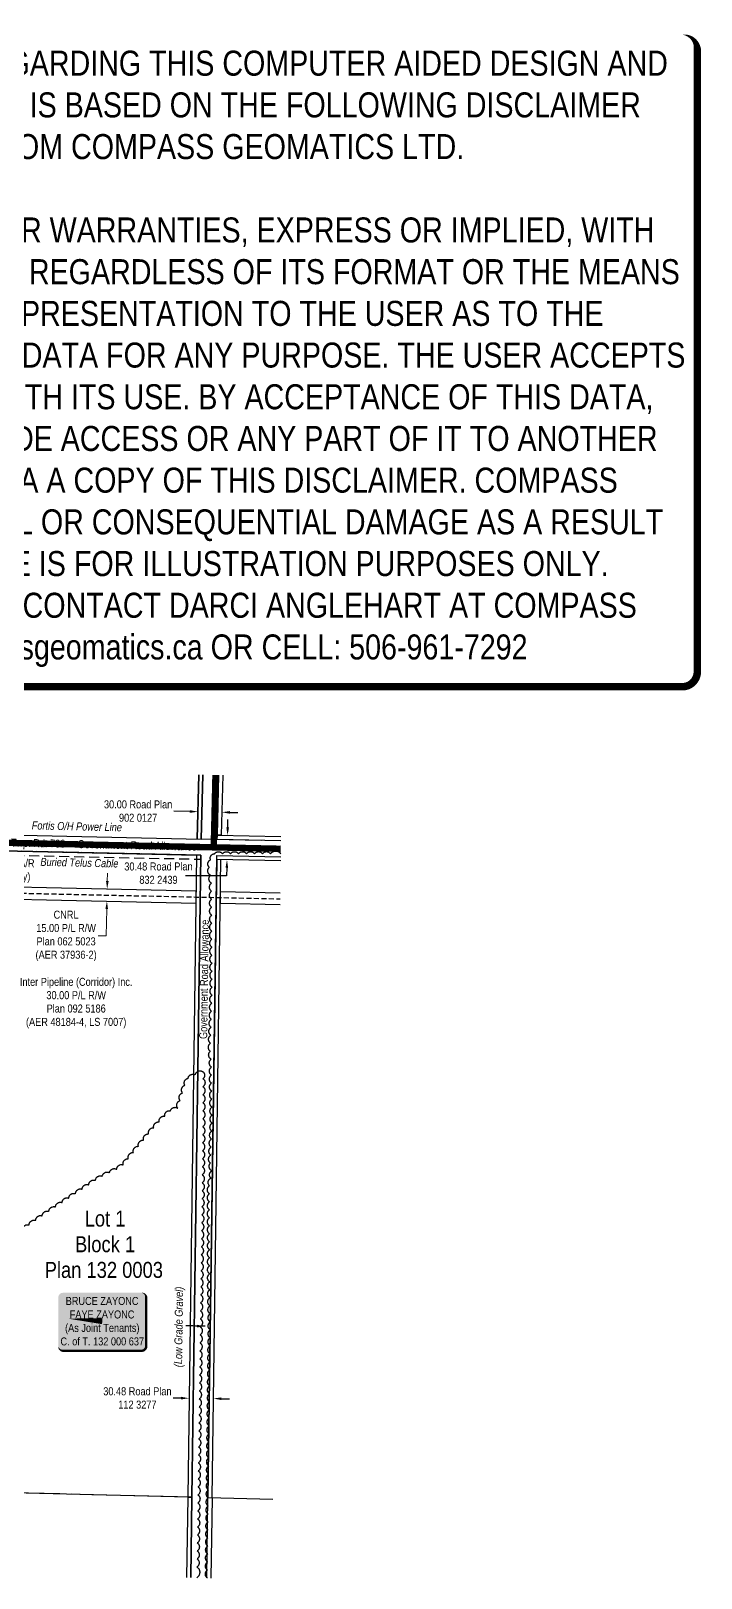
# Model space of a CAD drawing. Extents: x 404549 to 406523, y 6097526 to 6099469.
# Drawn here: x 405685 to 406523, y 6097536 to 6099469 of the extents above; entities that cross this region are included whole.
import ezdxf
from ezdxf.enums import TextEntityAlignment as Align

# ---------------------------------------------------------------- set-up
doc = ezdxf.new("R2010")
doc.units = 0
doc.header["$LTSCALE"] = 5
doc.header["$PDSIZE"] = 0.5
for name, pattern in [('0', [1, 1, 0]), ('foc-ACCESSROAD', [3.75, 2.5, -1.25]), ('foc-QUARTERLINE', [33, 25, -3, 2, -3]), ('UG_PIPE', [1.875, 1.25, -0.625])]:
    doc.linetypes.add(name, pattern=pattern)
doc.layers.get('Defpoints').update_dxf_attribs({"color": 9})
for name, color, linetype in [('AS-PIPE-UG', 44, 'UG_PIPE'), ('AS-POWER', 104, 'foc-POWER'), ('AS-POWER-T', 104, 'Continuous'), ('AS-ROADS', 254, 'Continuous'), ('AS-TELUS', 224, 'foc-TEL'), ('C-SYMBOL', 7, 'Continuous'), ('CG-NOTES', 7, 'Continuous'), ('F-AR', 190, 'foc-ACCESSROAD'), ('F-RW', 190, 'Continuous'), ('L-ROAD-T', 7, 'Continuous'), ('L-SEC', 7, 'Continuous'), ('L-SECQ', 8, 'foc-QUARTERLINE'), ('L-TITLEDB', 4, 'Continuous'), ('L-TITLEDB-T', 4, 'Continuous'), ('P-PROPOSED-T', 10, 'Continuous'), ('T-BUSH', 110, '0')]:
    doc.layers.add(name, color=color, linetype=linetype)
doc.layers.add('DISCLAIMER', color=7, linetype='Continuous', plot=False)
for name, color, linetype, lineweight in [('F-RW-T', 190, 'Continuous', 9), ('P-TEMP-T', 46, 'Continuous', 18), ('T-TEXT', 48, 'Continuous', 18)]:
    doc.layers.add(name, color=color, linetype=linetype, lineweight=lineweight)
doc.styles.add('175L', font='ARIALN.TTF', dxfattribs={"height": 20})
doc.styles.add('80', font='ARIALN.TTF', dxfattribs={"height": 10})
doc.styles.add('80CG', font='ARIALN.TTF', dxfattribs={"height": 10})
doc.styles.add('80L', font='ARIALN.TTF', dxfattribs={"height": 10})
doc.styles.add('80LS', font='ARIALNI.TTF', dxfattribs={"height": 10})
doc.styles.add('foc-LtypeFont', font='ARIALN.TTF', dxfattribs={"height": 7.35})
doc.linetypes.add('foc-POWER', pattern='A,6,-1,["P",foc-LtypeFont,S=0.2,R=0,X=-0.625,Y=-0.75],-1.24,4', length=12.24)
doc.linetypes.add('foc-POWER-NOLINE', pattern='A,0,-4,["P",foc-LtypeFont,S=0.2,R=0,X=-0.625,Y=-0.75],-8.24', length=12.24)
doc.linetypes.add('foc-TEL', pattern='A,2,-1,["T",foc-LtypeFont,S=0.2,R=0,X=-0.425,Y=-0.75],-1.24,8', length=12.24)
doc.linetypes.add('foc-TEL-NOLINE', pattern='A,0,-2,["T",foc-LtypeFont,S=0.2,R=0,X=-0.425,Y=-0.75],-10.24', length=12.24)
doc.dimstyles.new('Compass 5 000', dxfattribs={"dimscale": 5, "dimtxt": 9, "dimasz": 2, "dimexe": 0.2, "dimexo": 0.0625, "dimgap": 0.5, "dimtad": 0, "dimtih": 1, "dimtoh": 1, "dimzin": 0, "dimdsep": 46, "dimtxsty": '80CG', "dimcen": 0.1, "dimse1": 1, "dimse2": 1, "dimclrd": 256, "dimclrt": 256, "dimaunit": 1, "dimadec": 4, "dimazin": 0, "dimtfac": 0.06, "dimtofl": 0, "dimtmove": 0, "dimatfit": 1, "dimfxl": 0.2, "dimtolj": 1, "dimtzin": 0, "dimlwd": -1, "dimarcsym": 0})

# ---------------------------------------------------------------- blocks, each defined once
blk = doc.blocks.new('*U427')
h = blk.add_hatch(color=59)
edge = h.paths.add_edge_path()
edge.add_line((-49, -37), (49, -37))
edge.add_arc((49, -31), 6, 270, 360)
edge.add_line((55, -31), (55, 29.5))
edge.add_arc((49, 29.5), 6, 0, 90)
edge.add_line((49, 35.5), (-49, 35.5))
edge.add_arc((-49, 29.5), 6, 90, 180)
edge.add_line((-55, 29.5), (-55, -31))
edge.add_arc((-49, -31), 6, 180, 270)
at = {"color": 1, "flags": 128}
blk.add_lwpolyline([(-49, -37, 3, 3, 0), (49, -37, 3, 3, 0.414214), (55, -31, 3, 3, 0), (55, 29.5, 3, 0, 0.414214), (49, 35.5, 0, 0, 0), (-49, 35.5, 0, 0, 0.414214), (-55, 29.5, 0, 0, 0), (-55, -31, 0, 3, 0.414214)], format="xyseb", close=True, dxfattribs=at)
blk.add_lwpolyline([(-42.9, 3.2, 0, 7.5, 0), (0, 0, 0, 0, 0)], format="xyseb", dxfattribs=at)
at = {"color": 1, "style": '80'}
blk.add_attdef('ENTER_TEXT_001', (-36, -5), '', height=10, dxfattribs=at)
blk = doc.blocks.new('*D429')
at = {"layer": 'Defpoints', "color": 0, "transparency": 16777216}
for p in [(405551.9, 6098253), (405525.7, 6097829.2), (405555.8, 6097829.4)]:
    blk.add_point(p, dxfattribs=at)
at = {"layer": 'P-PROPOSED-T', "color": 240, "transparency": 16777216}
for p, q in [((405511.8, 6098252.6), (405501.8, 6098252.5)), ((405561.9, 6098253.1), (405670.2, 6098254.1))]:
    blk.add_line(p, q, dxfattribs=at)
for points in [[(405511.7, 6098254.3), (405511.8, 6098250.9), (405521.8, 6098252.7)], [(405561.8, 6098254.7), (405561.9, 6098251.4), (405551.9, 6098253)]]:
    blk.add_solid(points, dxfattribs=at)
at = {"layer": 'P-PROPOSED-T', "transparency": 16777216, "insert": (405742, 6098254.1), "char_height": 10, "attachment_point": 5, "style": '80CG'}
blk.add_mtext('\\A1;Inter Pipeline (Corridor) Inc.\\P30.00 P/L R/W\\PPlan 092 5186\\P(AER 48184-4, LS 7007)', dxfattribs=at)
blk = doc.blocks.new('*D431')
at = {"layer": 'Defpoints', "color": 0, "transparency": 16777216}
for p in [(405888.5, 6098147.9), (405918.9, 6098147.5), (405883, 6097760.4)]:
    blk.add_point(p, dxfattribs=at)
at = {"layer": 'L-TITLEDB-T', "transparency": 16777216}
for p, q in [((405873, 6097760.5), (405863, 6097760.7)), ((405923.5, 6097759.8), (405933.5, 6097759.7))]:
    blk.add_line(p, q, dxfattribs=at)
for points in [[(405873.1, 6097762.2), (405873, 6097758.9), (405883, 6097760.4)], [(405923.5, 6097761.5), (405923.5, 6097758.2), (405913.5, 6097760)]]:
    blk.add_solid(points, dxfattribs=at)
at = {"layer": 'L-TITLEDB-T', "transparency": 16777216, "insert": (405818.5, 6097760.7), "char_height": 10, "attachment_point": 5, "style": '80CG'}
blk.add_mtext('\\A1;30.48 Road Plan\\P112 3277', dxfattribs=at)
blk = doc.blocks.new('*D433')
at = {"layer": 'Defpoints', "color": 0, "transparency": 16777216}
for p in [(405894, 6098493.2), (405893.5, 6098472.2), (405923.5, 6098471.5)]:
    blk.add_point(p, dxfattribs=at)
at = {"layer": 'L-TITLEDB-T', "transparency": 16777216}
for p, q in [((405884, 6098493.4), (405863.9, 6098493.9)), ((405934, 6098492.2), (405944, 6098492))]:
    blk.add_line(p, q, dxfattribs=at)
for points in [[(405884.1, 6098495.1), (405884, 6098491.7), (405894, 6098493.2)], [(405934.1, 6098493.9), (405934, 6098490.6), (405924, 6098492.5)]]:
    blk.add_solid(points, dxfattribs=at)
at = {"layer": 'L-TITLEDB-T', "transparency": 16777216, "insert": (405819.4, 6098493.9), "char_height": 10, "attachment_point": 5, "style": '80CG'}
blk.add_mtext('\\A1;30.00 Road Plan\\P902 0127', dxfattribs=at)
blk = doc.blocks.new('*D435')
at = {"layer": 'Defpoints', "color": 0, "transparency": 16777216}
for p in [(405775.9, 6098396.6), (405775.6, 6098381.6), (405780.4, 6098381.5)]:
    blk.add_point(p, dxfattribs=at)
at = {"layer": 'F-RW-T', "transparency": 16777216}
for p, q in [((405780.9, 6098406.5), (405781.1, 6098416.5)), ((405780.2, 6098371.5), (405779.4, 6098338)), ((405779.4, 6098338), (405769.4, 6098338))]:
    blk.add_line(p, q, dxfattribs=at)
for points in [[(405779.3, 6098406.6), (405782.6, 6098406.5), (405780.7, 6098396.5)], [(405778.5, 6098371.5), (405781.8, 6098371.5), (405780.4, 6098381.5)]]:
    blk.add_solid(points, dxfattribs=at)
at = {"layer": 'F-RW-T', "transparency": 16777216, "insert": (405729.4, 6098338), "char_height": 10, "attachment_point": 5, "style": '80CG'}
blk.add_mtext('\\A1;CNRL\\P15.00 P/L R/W\\PPlan 062 5023\\P(AER 37936-2)', dxfattribs=at)
blk = doc.blocks.new('Disclaimer_Legal')
at = {"layer": 'DISCLAIMER', "color": 254, "flags": 128}
blk.add_lwpolyline([(-3612.9, -1104.6, 37.5, 37.5, 0), (4096.1, -1104.6, 37.5, 37.5, 0.414214), (4171.1, -1029.6, 37.5, 37.5, 0), (4171.1, 2078.7, 37.5, 0, 0.414214), (4096.1, 2153.7, 0, 0, 0), (-3612.9, 2153.7, 0, 0, 0.414214), (-3687.9, 2078.7, 0, 0, 0), (-3687.9, -1029.6, 0, 37.5, 0.414214)], format="xyseb", close=True, dxfattribs=at)
at = {"layer": 'DISCLAIMER', "color": 254, "insert": (241.6, 533.9), "char_height": 125, "width": 7717.568, "attachment_point": 5, "style": '80'}
blk.add_mtext('NOTICE TO THE CORPORATION, PERSON &/OR PERSONS REGARDING THIS COMPUTER AIDED DESIGN AND DRAFTING (CADD) FILES. ACCEPTANCE OF THE CADD DATA IS BASED ON THE FOLLOWING DISCLAIMER WHICH COVERS ALL CADD DATA RECIEVED FROM COMPASS GEOMATICS LTD.\\P{\\fArial Narrow|b1|i0|c0|p34;DISCLAIMER}\\PCOMPASS GEOMATICS LTD. MAKES NO REPRESENTATION OR WARRANTIES, EXPRESS OR IMPLIED, WITH RESPECT TO THE REUSE OF THE DATA PROVIDED HEREWITH, REGARDLESS OF ITS FORMAT OR THE MEANS OF ITS TRANSMISSION. THERE IS NO GUARANTEE OR REPRESENTATION TO THE USER AS TO THE ACCURACY, CURRENCY, SUITABILITY OR RELIABILITY OF THIS DATA FOR ANY PURPOSE. THE USER ACCEPTS THE DATA "AS IS", AND ASSUMES ALL RISKS ASSOCIATED WITH ITS USE. BY ACCEPTANCE OF THIS DATA, THE USER AGREES NOT TO TRANSMIT THIS DATA OR PROVIDE ACCESS OR ANY PART OF IT TO ANOTHER PARTY UNLESS THE USER SHALL INCLUDE WITH THE DATA A COPY OF THIS DISCLAIMER. COMPASS GEOMATICS LTD. ASSUMES NO RESPONSIBILITY FOR ACTUAL OR CONSEQUENTIAL DAMAGE AS A RESULT OF ANY USER\'S RELIANCE ON THIS DATA. THIS CADD FILE IS FOR ILLUSTRATION PURPOSES ONLY.\\PIF YOU REQUIRE MORE ACCURATE INFORMATION, PLEASE CONTACT DARCI ANGLEHART AT COMPASS GEOMATICS LTD. VIA EMAIL: darci.anglehart@compassgeomatics.ca OR CELL: 506-961-7292', dxfattribs=at)

msp = doc.modelspace()

# ---------------------------------------------------------------- linework, layer by layer
at = {"layer": 'AS-PIPE-UG', "flags": 128}
msp.add_lwpolyline([(405448.622, 6098396.259), (405480.76, 6098395.564), (405891.897, 6098386.56), (405922.391, 6098385.888), (405997.056, 6098384.265)], dxfattribs=at)
at = {"layer": 'AS-POWER', "linetype": 'foc-POWER-NOLINE', "flags": 128}
for points in [[(405893.238, 6098459.156), (405895.141, 6098539.404)], [(404995.61, 6098478.78), (405096.193, 6098476.566), (405898.177, 6098459.048)], [(405893.238, 6098459.156), (405973.301, 6098457.407)]]:
    msp.add_lwpolyline(points, dxfattribs=at)
at = {"layer": 'AS-ROADS', "const_width": 8, "flags": 128}
for points in [[(405916.054, 6098538.959), (405913.912, 6098448.642)], [(404995.388, 6098468.722), (405095.773, 6098466.513), (405897.957, 6098448.99), (405918.062, 6098448.551), (405997.659, 6098446.812)]]:
    msp.add_lwpolyline(points, dxfattribs=at)
at = {"layer": 'AS-TELUS', "linetype": 'foc-TEL-NOLINE', "flags": 128}
for points in [[(405918.281, 6098458.609), (405920.184, 6098538.871)], [(404995.374, 6098458.671), (405095.747, 6098456.462), (405897.7, 6098438.944)], [(405917.805, 6098438.505), (405997.631, 6098436.761)]]:
    msp.add_lwpolyline(points, dxfattribs=at)
at = {"layer": 'F-AR', "flags": 128}
msp.add_lwpolyline([(405252.025, 6098447.867), (405897.587, 6098433.765), (405897.7, 6098438.944), (405095.747, 6098456.462), (405095.683, 6098451.282), (405201.619, 6098448.968)], dxfattribs=at)
at = {"layer": 'F-RW', "flags": 128}
for points in [[(405448.408, 6098388.762), (405480.598, 6098388.066), (405891.733, 6098379.062), (405891.922, 6098394.058), (405480.505, 6098403.158), (405423.741, 6098404.37)], [(405996.893, 6098376.767), (405922.226, 6098378.39), (405922.412, 6098393.435), (405997.078, 6098391.795)]]:
    msp.add_lwpolyline(points, dxfattribs=at)
at = {"layer": 'L-SEC', "flags": 128}
for points in [[(405900.08, 6098539.299), (405898.177, 6098459.048)], [(405918.281, 6098458.609), (405920.185, 6098538.871)], [(404995.61, 6098478.78), (405096.193, 6098476.566), (405898.177, 6098459.048)], [(405897.7, 6098438.944), (405095.747, 6098456.462), (404995.374, 6098458.671)], [(405997.878, 6098456.87), (405918.281, 6098458.609)], [(405897.7, 6098438.944), (405886.499, 6097636.807), (405885.097, 6097536.396)], [(405905.201, 6097535.889), (405906.604, 6097636.343), (405917.805, 6098438.505)], [(405917.805, 6098438.505), (405997.631, 6098436.761)]]:
    msp.add_lwpolyline(points, dxfattribs=at)
at = {"layer": 'L-SECQ'}
msp.add_line((405886.499, 6097636.807), (405085.877, 6097656.433), dxfattribs=at)
at = {"layer": 'L-SECQ', "flags": 128}
msp.add_lwpolyline([(405906.603, 6097636.315), (405987.762, 6097634.325)], dxfattribs=at)
at = {"layer": 'L-TITLEDB', "flags": 128}
for points in [[(405895.141, 6098539.404), (405893.238, 6098459.156), (405898.177, 6098459.048), (405900.08, 6098539.299)], [(405997.878, 6098456.87), (405918.281, 6098458.609), (405918.395, 6098463.787), (405997.942, 6098462.05)], [(405881.32, 6097636.934), (405886.499, 6097636.807), (405897.7, 6098438.944), (405892.52, 6098439.016), (405881.32, 6097636.934)], [(405922.984, 6098438.392), (405922.985, 6098438.433)]]:
    msp.add_lwpolyline(points, dxfattribs=at)
msp.add_lwpolyline([(405527.383, 6097645.61), (405520.096, 6098447.192), (405892.52, 6098439.016), (405881.32, 6097636.934)], close=True, dxfattribs=at)
at = {"layer": 'L-TITLEDB'}
msp.add_lwpolyline([(405905.201, 6097535.889), (405906.603, 6097636.315), (405911.782, 6097636.188), (405910.38, 6097535.759)], dxfattribs=at)
at = {"layer": 'L-TITLEDB-T'}
msp.add_line((405931.331, 6098473.507), (405931.55, 6098483.505), dxfattribs=at)
at = {"layer": 'L-TITLEDB-T', "flags": 128}
for points in [[(405925.124, 6098538.766), (405923.343, 6098463.679), (405918.395, 6098463.787), (405920.184, 6098538.871)], [(405997.567, 6098431.581), (405917.733, 6098433.325), (405917.805, 6098438.505), (405997.631, 6098436.761)], [(405885.097, 6097536.396), (405886.499, 6097636.807), (405881.32, 6097636.934), (405879.918, 6097536.526)]]:
    msp.add_lwpolyline(points, dxfattribs=at)
at = {"layer": 'L-TITLEDB-T'}
msp.add_lwpolyline([(405930.229, 6098423.05), (405930.011, 6098413.052), (405878.52, 6098413.052)], dxfattribs=at)
at = {"layer": 'L-TITLEDB-T', "flags": 128}
msp.add_lwpolyline([(405911.782, 6097636.188), (405922.912, 6098433.212), (405917.733, 6098433.325), (405906.603, 6097636.315)], close=True, dxfattribs=at)
at = {"layer": 'L-TITLEDB-T'}
for points in [[(405929.665, 6098473.544), (405932.998, 6098473.471), (405931.113, 6098463.509)], [(405928.563, 6098423.086), (405931.896, 6098423.014), (405930.448, 6098433.048)]]:
    msp.add_solid(points, dxfattribs=at)
at = {"layer": 'T-BUSH', "flags": 128}
for points in [[(405905.98, 6097535.87, -0.52056705), (405906.096, 6097545.869, -0.52056705), (405906.211, 6097555.868, -0.52056705), (405906.326, 6097565.868, -0.52056705), (405906.442, 6097575.867, -0.52056705), (405906.557, 6097585.866, -0.52056705), (405906.673, 6097595.866, -0.52056705), (405906.788, 6097605.865, -0.52056705), (405906.904, 6097615.864, -0.52056705), (405907.019, 6097625.864, -0.52056705), (405907.134, 6097635.863, -0.52056705), (405907.25, 6097645.862, -0.52056705), (405907.365, 6097655.862, -0.52056705), (405907.481, 6097665.861, -0.52056705), (405907.596, 6097675.86, -0.52056705), (405907.711, 6097685.86, -0.52056705), (405907.827, 6097695.859, -0.52056705), (405907.942, 6097705.858, -0.52056705), (405908.058, 6097715.858, -0.52056705), (405908.173, 6097725.857, -0.52056705), (405908.288, 6097735.856, -0.52056705), (405908.404, 6097745.856, -0.52056705), (405908.519, 6097755.855, -0.52056705), (405908.635, 6097765.854, -0.52056705), (405908.75, 6097775.854, -0.52056705), (405908.865, 6097785.853, -0.52056705), (405908.981, 6097795.852, -0.52056705), (405909.096, 6097805.852, -0.52056705), (405909.212, 6097815.851, -0.52056705), (405909.327, 6097825.85, -0.52056705), (405909.443, 6097835.85, -0.52056705), (405909.558, 6097845.849, -0.52056705), (405909.518, 6097855.848, -0.52056705), (405909.34, 6097865.846, -0.52056705), (405909.161, 6097875.845, -0.52056705), (405908.982, 6097885.843, -0.52056705), (405908.841, 6097895.842, -0.52056705), (405908.814, 6097905.842, -0.52056705), (405908.787, 6097915.842, -0.52056705), (405908.76, 6097925.842, -0.52056705), (405908.733, 6097935.842, -0.52056705), (405908.706, 6097945.842, -0.52056705), (405908.679, 6097955.842, -0.52056705), (405908.652, 6097965.842, -0.52056705), (405908.625, 6097975.842, -0.52056705), (405908.598, 6097985.842, -0.52056705), (405908.572, 6097995.841, -0.52056705), (405908.545, 6098005.841, -0.52056705), (405908.518, 6098015.841, -0.52056705), (405908.491, 6098025.841, -0.52056705), (405910.405, 6098035.386, -0.52056705), (405911.692, 6098044.517, -0.52056705), (405909.794, 6098054.152, -0.52056705), (405910.234, 6098064.143, -0.52056705), (405910.673, 6098074.133, -0.52056705), (405911.113, 6098084.123, -0.52056705), (405911.552, 6098094.114, -0.52056705), (405911.992, 6098104.104, -0.52056705), (405911.86, 6098114.102, -0.52056705), (405911.685, 6098124.1, -0.52056705), (405911.511, 6098134.099, -0.52056705), (405911.336, 6098144.097, -0.52056705), (405911.161, 6098154.096, -0.52056705), (405910.986, 6098164.094, -0.52056705), (405911.145, 6098174.086, -0.52056705), (405910.691, 6098183.998, -0.52056705), (405909.618, 6098193.882, -0.52056705), (405909.927, 6098203.877, -0.52056705), (405910.237, 6098213.873, -0.52056705), (405910.546, 6098223.868, -0.52056705), (405910.855, 6098233.863, -0.52056705), (405911.164, 6098243.858, -0.52056705), (405911.473, 6098253.854, -0.52056705), (405911.783, 6098263.849, -0.52056705), (405911.92, 6098273.846, -0.52056705), (405911.859, 6098283.846, -0.52056705), (405911.797, 6098293.846, -0.52056705), (405911.735, 6098303.846, -0.52056705), (405911.674, 6098313.845, -0.52056705), (405911.612, 6098323.845, -0.52056705), (405911.55, 6098333.845, -0.52056705), (405911.489, 6098343.845, -0.52056705), (405911.427, 6098353.845, -0.52056705), (405911.365, 6098363.844, -0.52056705), (405911.304, 6098373.844, -0.52056705), (405911.242, 6098383.844, -0.52056705), (405911.18, 6098393.844, -0.52056705), (405911.118, 6098403.844, -0.52056705), (405909.897, 6098413.745, -0.52056705), (405908.276, 6098423.613, -0.52056705), (405909.907, 6098433.132, -0.52056705), (405914.836, 6098440.592, -0.52056705), (405924.836, 6098440.601, -0.52056705), (405934.836, 6098440.61, -0.52056705), (405944.836, 6098440.619, -0.52056705), (405954.836, 6098440.628, -0.52056705), (405964.836, 6098440.637, -0.52056705), (405974.836, 6098440.646, -0.52056705), (405984.836, 6098440.656, -0.52056705), (405997.679, 6098440.667, -0.52056705)], [(405564.836, 6097869.624, -0.55810639), (405573.974, 6097870.667, -0.46431988), (405583.1, 6097873.068, -0.52056705), (405592.493, 6097876.479, -0.52056705), (405600.992, 6097881.748, -0.52056705), (405609.492, 6097887.017, -0.52056705), (405617.062, 6097893.127, -0.52056705), (405621.462, 6097902.106, -0.52056705), (405625.863, 6097911.086, -0.52056705), (405630.264, 6097920.066, -0.52056705), (405634.665, 6097929.045, -0.52056705), (405639.065, 6097938.025, -0.52056705), (405643.466, 6097947.005, -0.52056705), (405650.403, 6097953.814, -0.52056705), (405658.593, 6097959.551, -0.52056705), (405666.784, 6097965.288, -0.52056705), (405674.975, 6097971.025, -0.52056705), (405683.165, 6097976.762, -0.52056705), (405691.356, 6097982.499, -0.52056705), (405699.547, 6097988.236, -0.52056705), (405707.859, 6097993.795, -0.52056705), (405716.181, 6097999.34, -0.52056705), (405724.503, 6098004.884, -0.52056705), (405732.825, 6098010.429, -0.52056705), (405741.147, 6098015.974, -0.52056705), (405749.469, 6098021.519, -0.52056705), (405757.791, 6098027.064, -0.52056705), (405766.113, 6098032.608, -0.52056705), (405774.605, 6098037.855, -0.52056705), (405783.631, 6098042.159, -0.52056705), (405792.657, 6098046.462, -0.52056705), (405800.798, 6098051.896, -0.52056705), (405807.134, 6098059.633, -0.52056705), (405813.469, 6098067.371, -0.52056705), (405819.804, 6098075.108, -0.52056705), (405826.14, 6098082.845, -0.52056705), (405832.475, 6098090.582, -0.52056705), (405838.861, 6098098.274, -0.52056705), (405845.741, 6098105.532, -0.52056705), (405852.62, 6098112.789, -0.52056705), (405859.816, 6098119.517, -0.52056705), (405868.86, 6098122.753, -0.52056705), (405871.85, 6098132.295, -0.52056705), (405874.84, 6098141.838, -0.52056705), (405877.829, 6098151.381, -0.52056705), (405881.765, 6098160.098, -0.52056705), (405890.811, 6098164.363, -0.52056705), (405899.856, 6098168.627, -0.52056705), (405900.425, 6098159.594, -0.52056705), (405900.378, 6098149.594, -0.52056705), (405900.331, 6098139.594, -0.52056705), (405900.284, 6098129.594, -0.52056705), (405900.236, 6098119.594, -0.52056705), (405900.189, 6098109.595, -0.52056705), (405900.142, 6098099.595, -0.52056705), (405900.095, 6098089.595, -0.52056705), (405899.996, 6098079.595, -0.52056705), (405899.891, 6098069.596, -0.52056705), (405899.785, 6098059.596, -0.52056705), (405899.68, 6098049.597, -0.52056705), (405899.575, 6098039.598, -0.52056705), (405899.469, 6098029.598, -0.52056705), (405899.364, 6098019.599, -0.52056705), (405899.238, 6098009.599, -0.52056705), (405899.102, 6097999.6, -0.52056705), (405898.965, 6097989.601, -0.52056705), (405898.829, 6097979.602, -0.52056705), (405898.693, 6097969.603, -0.52056705), (405898.557, 6097959.604, -0.52056705), (405898.421, 6097949.605, -0.52056705), (405898.285, 6097939.606, -0.52056705), (405898.149, 6097929.607, -0.52056705), (405898.013, 6097919.608, -0.52056705), (405897.876, 6097909.609, -0.52056705), (405897.74, 6097899.61, -0.52056705), (405897.604, 6097889.611, -0.52056705), (405897.468, 6097879.611, -0.52056705), (405897.332, 6097869.612, -0.52056705), (405897.196, 6097859.613, -0.52056705), (405897.06, 6097849.614, -0.52056705), (405896.923, 6097839.615, -0.52056705), (405896.787, 6097829.616, -0.52056705), (405896.651, 6097819.617, -0.52056705), (405896.515, 6097809.618, -0.52056705), (405896.379, 6097799.619, -0.52056705), (405896.243, 6097789.62, -0.52056705), (405896.107, 6097779.621, -0.52056705), (405895.971, 6097769.622, -0.52056705), (405895.834, 6097759.623, -0.52056705), (405895.698, 6097749.624, -0.52056705), (405895.562, 6097739.624, -0.52056705), (405895.426, 6097729.625, -0.52056705), (405895.29, 6097719.626, -0.52056705), (405895.154, 6097709.627, -0.52056705), (405895.018, 6097699.628, -0.52056705), (405894.881, 6097689.629, -0.52056705), (405894.745, 6097679.63, -0.52056705), (405894.609, 6097669.631, -0.52056705), (405894.473, 6097659.632, -0.52056705), (405894.337, 6097649.633, -0.52056705), (405894.201, 6097639.634, -0.52056705), (405894.065, 6097629.635, -0.52056705), (405893.929, 6097619.636, -0.52056705), (405893.792, 6097609.637, -0.52056705), (405893.656, 6097599.637, -0.52056705), (405893.52, 6097589.638, -0.52056705), (405893.384, 6097579.639, -0.52056705), (405893.248, 6097569.64, -0.52056705), (405893.112, 6097559.641, -0.52056705), (405892.976, 6097549.642, -0.52056705), (405892.793, 6097536.202)]]:
    msp.add_lwpolyline(points, format="xyb", dxfattribs=at)

# ---------------------------------------------------------------- block references
at = {"xscale": 0.25, "yscale": 0.25, "zscale": 0.25}
msp.add_blockref('Disclaimer_Legal', (405475.401, 6098925.446), dxfattribs=at)
at = {"layer": 'CG-NOTES'}
ref = msp.add_blockref('*U427', (405774.604, 6097856.68), dxfattribs=at)
ref.add_attrib('ENTER_TEXT_001', 'BRUCE ZAYONC', (405728.919, 6097876.939), dxfattribs={"layer": '0', "color": 1, "height": 10, "style": '80'})
ref.add_attrib('ENTER_TEXT_002', 'FAYE ZAYONC', (405733.942, 6097860.095), dxfattribs={"layer": '0', "color": 1, "height": 10, "style": '80'})
ref.add_attrib('ENTER_TEXT_003', '(As Joint Tenants)', (405728.124, 6097843.258), dxfattribs={"layer": '0', "color": 1, "height": 10, "style": '80'})
ref.add_attrib('ENTER_TEXT_004', 'C. of T. 132 000 637', (405722.374, 6097826.414), dxfattribs={"layer": '0', "color": 1, "height": 10, "style": '80'})

# ---------------------------------------------------------------- texts
at = {"layer": 'AS-POWER-T', "insert": (405686.617, 6098481.093), "char_height": 10, "width": 112.50109, "attachment_point": 1, "rotation": 358.748625, "style": '80L'}
msp.add_mtext('{\\fArial Narrow|b0|i1|c0|p34;Fortis O/H Power Line}', dxfattribs=at)
at = {"layer": 'AS-TELUS', "insert": (405697.134, 6098435.583), "char_height": 10, "width": 97.23506, "attachment_point": 1, "rotation": 358.748641, "style": '80L'}
msp.add_mtext('\\pi0.29898;{\\fArial Narrow|b0|i1|c0|p34;Buried Telus Cable}', dxfattribs=at)
at = {"layer": 'C-SYMBOL', "color": 3, "insert": (405701.7, 6097994.884), "char_height": 20, "width": 146.8985, "attachment_point": 1, "line_spacing_factor": 0.961801, "style": '175L'}
msp.add_mtext('\\pi50.905;Lot 1\\P\\pi38.845;Block 1\\P\\pi0.97995;Plan 132 0003', dxfattribs=at)
at = {"layer": 'L-ROAD-T', "style": '80L'}
for s, rotation, p in [('Twp. Rd. 700', 358.748641, (405694.326, 6098453.831)), ('Government Road Allowance', 358.748641, (405818.276, 6098451.123)), ('Government Road Allowance', 89.19998, (405901.742, 6098283.72))]:
    msp.add_text(s, height=10, rotation=rotation, dxfattribs=at).set_placement(p, align=Align.MIDDLE_CENTER)
at = {"layer": 'L-TITLEDB-T', "insert": (405844.826, 6098416.356), "char_height": 10, "attachment_point": 5, "style": '80CG'}
msp.add_mtext('\\A1;30.48 Road Plan\\P832 2439', dxfattribs=at)
at = {"layer": 'P-TEMP-T', "insert": (405653.468, 6098419.679), "char_height": 10, "attachment_point": 5, "rotation": 358.7329, "style": '80CG'}
msp.add_mtext('\\A1;10.0x30.0 A/R\\P(Temporary)', dxfattribs=at)
at = {"layer": 'T-TEXT', "style": '80LS'}
msp.add_text('(Low Grade Gravel)', height=10, rotation=89.29764, dxfattribs=at).set_placement((405869.952, 6097849.48), align=Align.MIDDLE_CENTER)

# ---------------------------------------------------------------- dimensions: what is measured, and where the dimension line sits
at = {"layer": 'F-RW-T', "color": 2}
dim = msp.add_linear_dim(base=(405780.372, 6098381.501), p1=(405775.9, 6098396.624), p2=(405775.571, 6098381.606), angle=268.745403, text='CNRL\\P15.00 P/L R/W\\PPlan 062 5023\\P(AER 37936-2)', dimstyle='Compass 5 000', dxfattribs=at)
dim.commit()
dim.dimension.update_dxf_attribs({"geometry": '*D435', "text_midpoint": (405729.414, 6098338.045), "dimtype": 161})
at = {"layer": 'L-TITLEDB-T'}
for base, p1, p2, angle, text, picture, middle in [((405894.045, 6098493.177), (405923.529, 6098471.528), (405893.548, 6098472.239), 178.64139, '30.00 Road Plan\\P902 0127', '*D433', (405819.373, 6098493.892)), ((405883.045, 6097760.403), (405918.922, 6098147.523), (405888.456, 6098147.948), 179.2, '30.48 Road Plan\\P112 3277', '*D431', (405818.504, 6097760.682))]:
    dim = msp.add_linear_dim(base=base, p1=p1, p2=p2, angle=angle, text=text, dimstyle='Compass 5 000', dxfattribs=at)
    dim.commit()
    dim.dimension.update_dxf_attribs({"geometry": picture, "text_midpoint": middle, "dimtype": 161})
at = {"layer": 'P-PROPOSED-T'}
dim = msp.add_linear_dim(base=(405551.854, 6098252.985), p1=(405525.709, 6097829.162), p2=(405555.813, 6097829.444), angle=0.535487, text='Inter Pipeline (Corridor) Inc.\\P30.00 P/L R/W\\PPlan 092 5186\\P(AER 48184-4, LS 7007)', dimstyle='Compass 5 000', override={"dimclrd": 240}, dxfattribs=at)
dim.commit()
dim.dimension.update_dxf_attribs({"geometry": '*D429', "text_midpoint": (405741.992, 6098254.091), "dimtype": 161})

# ---------------------------------------------------------------- leaders
at = {"layer": 'T-TEXT', "path_type": 1}
msp.add_leader([(405902.982, 6097850.255), (405878.908, 6097850.896)], dimstyle='Compass 5 000', override={"dimgap": 0.5, "dimtad": 0}, dxfattribs=at)

doc.saveas('drawing.dxf')
